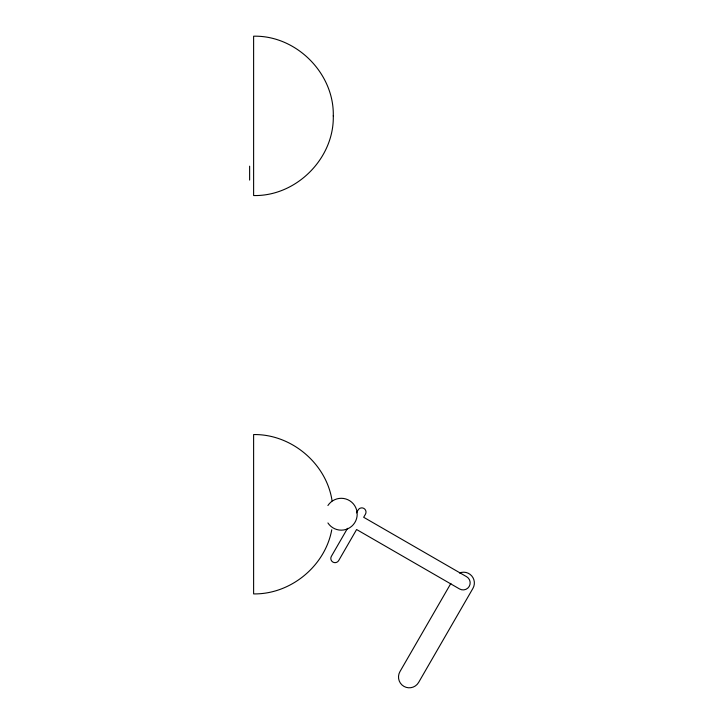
<?xml version="1.0" encoding="UTF-8"?>
<svg xmlns="http://www.w3.org/2000/svg" width="724" height="724" viewBox="0 0 724 724"><rect width="100%" height="100%" fill="white"/><g stroke="black" fill="none" stroke-linecap="round" stroke-linejoin="round"><path stroke-width="1.09" d="M331.755 529.778C325.112 566.141 290.577 594.485 253.617 593.906L253.617 434.563C291.31 433.938 326.56 463.541 332.081 500.899M347.538 528.321L331.375 556.322A4.226 4.226 0 0 0 332.922 562.096A4.226 4.226 0 0 0 338.696 560.548L356.606 529.525L459.577 588.974A7.068 7.068 0 0 0 469.233 586.386A7.068 7.068 0 0 0 466.645 576.729L363.674 517.28L365.448 514.203A4.226 4.226 0 0 0 363.91 508.429A4.226 4.226 0 0 0 358.136 509.977L356.461 512.873M450.88 583.399L399.938 671.637A10.788 10.788 0 0 0 403.892 686.361A10.788 10.788 0 0 0 418.626 682.433L472.926 588.377A10.788 10.788 0 0 0 459.487 573.001M249.626 166.176L249.626 180.086M327.918 505.515A15.937 15.937 0 0 1 351.719 502.212A15.937 15.937 0 0 1 351.719 526.248A15.937 15.937 0 0 1 327.918 522.954M333.284 115.876C334.271 158.447 296.188 196.53 253.617 195.543L253.617 36.2C296.188 35.214 334.271 73.296 333.284 115.876"/></g></svg>
